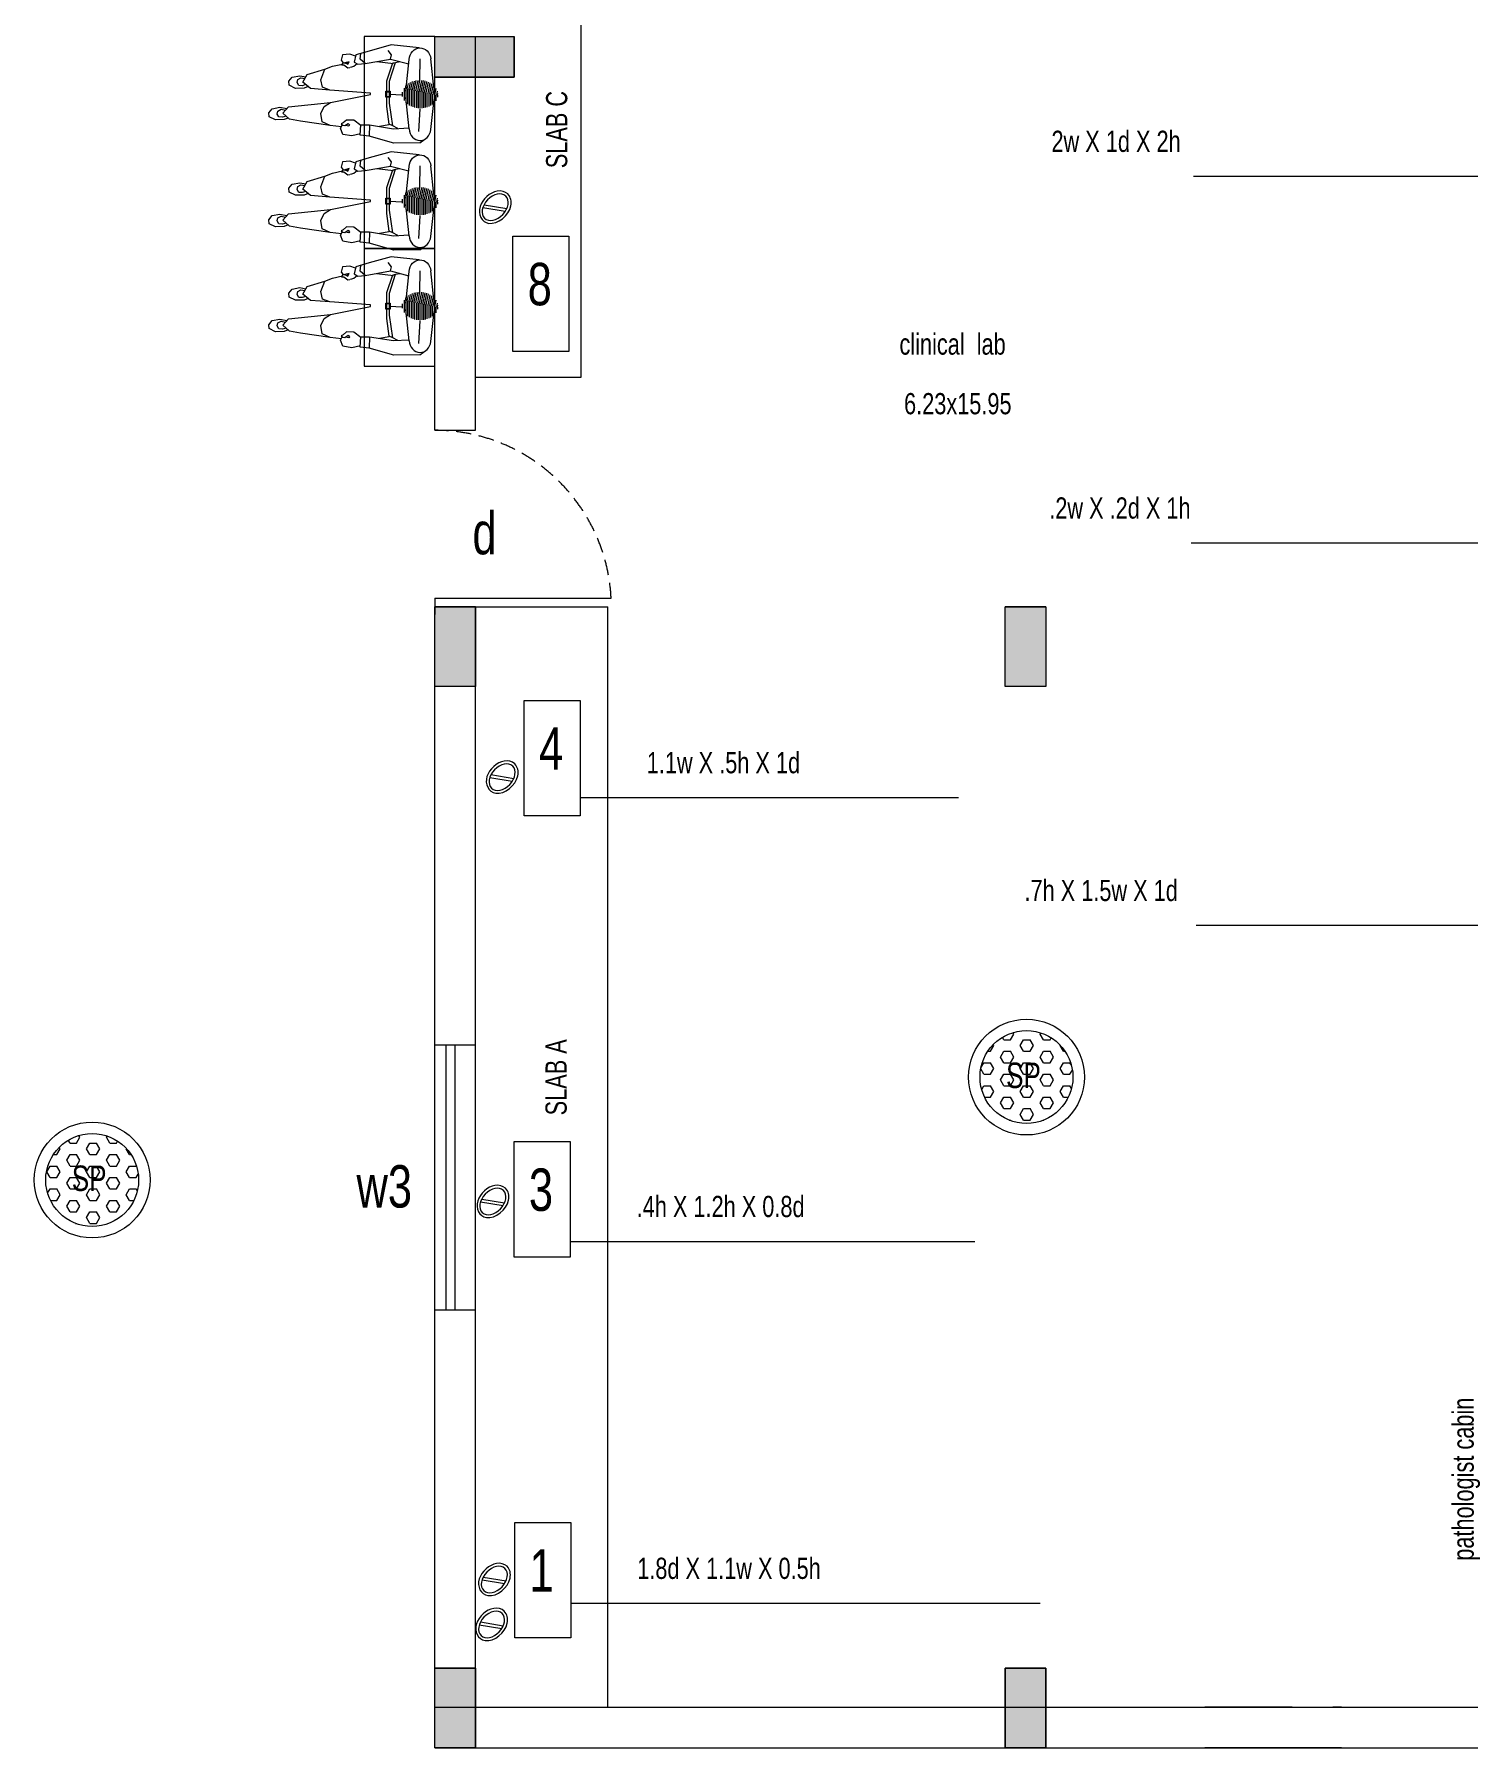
# Model space of a CAD drawing. Header units: metres. Extents: x 191982 to 427160, y -8904 to 80370.
# Drawn here: x 264735 to 272858, y 12749 to 22452 of the extents above; entities that cross this region are included whole.
import ezdxf

# ---------------------------------------------------------------- set-up
doc = ezdxf.new("R2010")
doc.units = ezdxf.units.M
doc.header["$LTSCALE"] = 700
doc.header["$MEASUREMENT"] = 0
doc.linetypes.add('HIDDEN2', pattern=[0.1875, 0.125, -0.0625])
for name, color, linetype, lineweight in [('elevations', 22, 'Continuous', 9), ('FURNITURE', 7, 'Continuous', 9), ('human', 8, 'Continuous', 9), ('MAIN GATE', 7, 'Continuous', 9), ('MANPLAN', 7, 'Continuous', 9), ('NEW PLANS', 7, 'Continuous', 9)]:
    doc.layers.add(name, color=color, linetype=linetype, lineweight=lineweight)
doc.styles.get("Standard").update_dxf_attribs({"font": 'swisscl.ttf'})

# ---------------------------------------------------------------- blocks, each defined once
blk = doc.blocks.new('Seating Man')
at = {"layer": 'MANPLAN'}
for p, q in [((-143.0719087324796, 536.6690404387298), (-125.167689174199, 572.4520546786516)), ((-141.6946664640418, 487.8114633034456), (-143.0719087324796, 536.6690404387298)), ((-132.5287183340588, 465.421728186804), (-141.6946664640418, 487.8114633034456)), ((-139.8393110540164, 457.1422743551265), (-105.8409630272035, 495.6463688415824)), ((-127.9221824696469, 498.1334866418873), (-126.5449402012127, 518.0893984295362)), ((-121.7267097763397, 477.6553095896961), (-127.9221824696469, 498.1334866418873)), ((-126.5449402012127, 518.0893984295362), (-110.0179629113736, 527.0351519895194)), ((-125.167689174199, 572.4520546786516), (-103.1317252934641, 575.2045942355687)), ((-110.0179629113736, 527.0351519895194), (-92.8023688666035, 523.5944775433709)), ((-105.8409630272035, 495.6463688415824), (-69.57606196870256, 463.9371127318191)), ((-103.1317252934641, 575.2045942355687), (-79.71851038571549, 555.9368173371511)), ((-92.8023688666035, 523.5944775433709), (-83.16162919467024, 505.7029704234118)), ((-83.16162919467024, 505.7029704234118), (-88.87078030253176, 480.8080029688063)), ((-79.71851038571549, 555.9368173371511), (-71.4550304993718, 511.896184426474)), ((-71.4550304993718, 511.896184426474), (-79.25571165650763, 472.4007919931645)), ((-174.6844381994779, 227.6669309589597), (-151.1720937296195, 395.988713437102)), ((-151.1720937296195, 395.988713437102), (-139.8393110540164, 457.1422743551265)), ((-69.57606196870256, 463.9371127318191), (-44.71103427724664, 225.8114838134243)), ((35.42016525638246, 423.9952683514347), (53.32438481465942, 459.7782825913599)), ((36.7974075248203, 375.1376912161541), (35.42016525638246, 423.9952683514347)), ((50.56989151921152, 385.4597145545958), (51.94713378764936, 405.4156263422447)), ((51.94713378764936, 405.4156263422447), (68.47411107748849, 414.3613799022241)), ((53.32438481465942, 459.7782825913599), (75.36034869539799, 462.5308221482772)), ((68.47411107748849, 414.3613799022241), (85.6897051222586, 410.9207054560791)), ((75.36034869539799, 462.5308221482772), (98.773563603143, 443.263045249856)), ((85.6897051222586, 410.9207054560791), (95.33044479419188, 393.0291983361168)), ((95.33044479419188, 393.0291983361168), (90.3224430532755, 371.1916189837284)), ((98.773563603143, 443.263045249856), (107.0370434894903, 399.2224123391825)), ((107.0370434894903, 399.2224123391825), (100.3544081656691, 365.3877638916492)), ((25.84595992682081, 228.5946493557931), (34.68552638484471, 339.3650447702021)), ((34.68552638484471, 339.3650447702021), (70.95042744334931, 382.3990315077864)), ((45.96335565480329, 352.7479560995089), (36.7974075248203, 375.1376912161541)), ((56.7653642125224, 364.9815375024045), (50.56989151921152, 385.4597145545958)), ((70.95042744334931, 382.3990315077864), (114.0149963554977, 357.4846189506461)), ((114.0149963554977, 357.4846189506461), (143.7504141099198, 257.3540387040921)), ((-181.9735752398374, 164.0978257726892), (-174.6844381994779, 227.6669309589597)), ((-174.6844381994779, 227.6669309589597), (-154.2600435269814, 273.1253187373913)), ((-154.2600435269814, 273.1253187373913), (-106.9125923065294, 279.6193733948931)), ((-106.9125923065294, 279.6193733948931), (-66.99218573191683, 261.9926513919927)), ((-66.99218573191683, 261.9926513919927), (-44.71103427724664, 225.8114838134243)), ((-44.71103427724664, 225.8114838134243), (0, 0)), ((8.88828889659635, -0.7527102226194984), (25.84595992682081, 228.5946493557931)), ((25.84595992682081, 228.5946493557931), (42.55683227639746, 270.3421480190918)), ((42.55683227639746, 270.3421480190918), (84.33399563318379, 280.5470917917264)), ((84.33399563318379, 280.5470917917264), (143.7504141099198, 257.3540387040921)), ((143.7504141099198, 257.3540387040921), (161.3896604712936, 213.7510980711923)), ((161.3896604712936, 213.7510980711923), (173.2221485951704, 158.5720289677519)), ((-233.7582912553553, 104.7442356144456), (-225.0830094056109, 156.2171280162547)), ((-221.8242489971453, 56.5649373935521), (-233.7582912553553, 104.7442356144456)), ((-225.0830094056109, 156.2171280162547), (-190.9240991652805, 168.678984869086)), ((-190.9240991652805, 168.678984869086), (-168.6936948994152, 157.3007661673036)), ((-177.9111763906584, 122.0824719109041), (-174.1157438658591, 140.5043515343385)), ((-170.8625109825625, 117.2060924672805), (-177.9111763906584, 122.0824719109041)), ((-173.5735354657845, 155.1334898652021), (-174.6579522659376, 144.8389093144687)), ((-174.6579522659376, 144.8389093144687), (-162.7294375328929, 124.7915698764918)), ((-165.9826704161933, 164.8862487524457), (-173.5735354657845, 155.1334898652021)), ((-162.7294375328929, 124.7915698764918), (-170.8625109825625, 117.2060924672805)), ((-160.560621449742, 153.5080300506633), (-165.9826704161933, 164.8862487524457)), ((-143.7522661503281, 135.0861504272252), (-160.560621449742, 153.5080300506633)), ((-145.3788825919764, 93.36601691266331), (-143.7522661503281, 135.0861504272252)), ((149.621340091584, 128.2436054918253), (166.9445332413634, 150.0703835243221)), ((151.8808862625483, 116.2012475182746), (149.621340091584, 128.2436054918253)), ((158.3190964471032, 92.63133487333107), (152.9202839825375, 114.5966001234592)), ((166.9445332413634, 150.0703835243221), (166.9445332413634, 161.3600989769584)), ((166.9445332413634, 161.3600989769584), (180.5018190257287, 155.3389174022195)), ((180.5018190257287, 144.0492019495832), (172.2168105598066, 128.2436054918253)), ((172.2168105598066, 128.2436054918253), (186.5272813206866, 120.7171285233999)), ((177.5457107751936, 138.4097322633897), (180.6802359160174, 123.7923350142919)), ((194.8122897866124, 165.1233322852386), (180.5018190257324, 154.0521271293109)), ((180.5018190257287, 155.3389174022195), (180.5018190257287, 144.0492019495832)), ((186.5272813206866, 120.7171285233999), (180.5018190257287, 144.0492019495832)), ((224.9395837442462, 158.3495081895889), (194.8122897866124, 165.1233322852386)), ((217.3554064456948, 84.60717496692452), (229.4586760861784, 115.4485998214331)), ((229.4586760861784, 115.4485998214331), (224.9395837442462, 158.3495081895889)), ((-274.9496372626272, -133.2170057261391), (-235.9576134583877, 6.869046724292276)), ((-235.9576134583877, 6.869046724292276), (-230.3873255947219, 56.96604719062452)), ((-171.8992898883552, 5.013604754691187), (-235.9576134583877, 6.869046724292276)), ((-230.3873255947219, 56.96604719062452), (-170.9709158765581, 54.18287647232864)), ((-171.8992898883552, 5.013604754691187), (-193.2520673312247, -130.4338401837703)), ((-174.6575114938641, 54.35556319340321), (-145.3788825919764, 93.36601691266331)), ((-170.9709158765581, 54.18287647232864), (-171.8992898883552, 5.013604754691187)), ((0, 0), (8.88828889659635, -0.7527102226194984)), ((174.326757900526, 75.35532974504895), (158.3190964471032, 92.63133487333107)), ((184.599194696333, 92.21949119642522), (171.601853428252, 70.88188007839199)), ((171.601853428252, 70.88188007839199), (176.2437672801207, 30.06209981192661)), ((176.2437672801207, 30.06209981192661), (200.3816842755368, 56.96604719062452)), ((176.2437672801207, 30.06209981192661), (201.3100670459098, -113.734836577707)), ((224.5196012709493, 82.94226582062765), (184.599194696333, 92.21949119642522)), ((200.3816842755368, 56.96604719062452), (233.1948951732156, 53.32272236503196)), ((246.8007527256159, 6.869046724292276), (224.5196012709493, 82.94226582062765)), ((282.0792542069394, -118.3734492656076), (246.8007527256159, 6.869046724292276)), ((-170.9709158765581, -107.2407870961397), (-180.757004609859, -51.17369126481935)), ((-168.1857675654355, -107.240781920209), (-66.99218573191683, -93.32494903244152)), ((-66.99218573191683, -93.32494903244152), (78.76370776951808, -93.32494903244152)), ((78.76370776951808, -93.32494903244152), (179.0289068326674, -126.7229510686411)), ((187.7503193354131, -35.94712170935236), (176.2437672801207, -130.4338401837703)), ((-272.7449543244294, -280.6540628810035), (-274.9496372626272, -133.2170057261391)), ((-193.2520673312247, -130.4338401837703), (-187.7186566111994, -218.9055210073857)), ((-191.7131360286803, -155.0392501012538), (-177.4695865106005, -127.6506694654745)), ((-177.4695865106005, -127.6506694654745), (-168.1857675654355, -107.240781920209)), ((-177.4695865106005, -127.6506694654745), (-49.35293937054304, -108.168505492973)), ((-49.35293937054304, -108.168505492973), (75.97855945839547, -109.0962290657371)), ((36.65860790571243, -190.5702158113781), (-33.64098347488108, -190.5702158113781)), ((14.41051228304786, -180.5702158113781), (-9.90415619300984, -180.5702158113781)), ((2.323632241543235, -108.5510236475638), (-0.9522921085808776, -180.5702158113781)), ((75.97855945839547, -109.0962290657371), (182.742437914163, -142.494225926006)), ((201.3100670459098, -113.734836577707), (174.6580528378799, -217.0389081360372)), ((179.0289068326674, -126.7229510686411), (182.742437914163, -142.494225926006)), ((182.742437914163, -142.494225926006), (187.4184490364459, -167.5791985726173)), ((201.3100670459098, -113.734836577707), (224.5196012709493, -119.3011728383717)), ((224.5196012709493, -119.3011728383717), (249.5859010367385, -100.7467272627073)), ((264.2228145020163, -276.107012270375), (282.0792542069394, -118.3734492656076)), ((-272.7449543244294, -280.6540628810035), (-243.0643981301218, -320.7994604302548)), ((-209.6686845352015, -275.1931818342054), (-81.30893436228143, -281.3012103600813)), ((-194.0167017034546, -219.5792436597112), (-16.31789027801278, -200.5702158113781)), ((17.33579475006626, -280.5702158113781), (-76.37795812121476, -280.5702158113781)), ((15.18881551055165, -290.5702158113781), (-76.04065537279894, -290.5702158113781)), ((19.48277398958453, -270.5702158113781), (-75.95446013969193, -270.5702158113781)), ((21.62975322909915, -260.5702158113781), (-74.75761105736093, -260.5702158113781)), ((23.77673246861741, -250.5702158113781), (-72.75039838979865, -250.5702158113781)), ((25.92371170813204, -240.5702158113781), (-69.86519125128689, -240.5702158113781)), ((28.07069094764666, -230.5702158113781), (-65.99072112557042, -230.5702158113781)), ((30.21767018716492, -220.5702158113782), (-60.94530477027364, -220.5702158113782)), ((32.36464942667954, -210.5702158113782), (-54.41704833891709, -210.5702158113782)), ((34.5116286661978, -200.5702158113781), (-45.80541909181557, -200.5702158113781)), ((16.04951214008906, -287.5369317453333), (79.3740768551688, -300.9969834904223)), ((18.12862904826761, -277.7554557379954), (80.51419568177879, -291.015917279452)), ((19.9440710517556, -200.5702158113781), (198.5230577934962, -219.5792436597112)), ((20.20774595644616, -267.9739797306575), (80.88526170259502, -280.8713838483381)), ((22.28686286462471, -258.1925037233195), (80.45979388204069, -270.5575419226516)), ((24.36597977279962, -248.4110277159816), (79.18202113844745, -260.0625369930276)), ((26.44509668097818, -238.6295517086437), (76.95761744655829, -249.3663194438632)), ((28.52421358915672, -228.8480757013058), (73.63258848033729, -238.4361567706983)), ((30.60333049733527, -219.0665996939679), (68.94760547842816, -227.2169269436818)), ((32.68244740551017, -209.2851236866299), (62.42439864466359, -215.6069705793816)), ((34.76156431368873, -199.503647679292), (52.99862760118049, -203.3800551466411)), ((202.304981988309, -280.0796077604646), (83.72502263841307, -278.8579999849171)), ((-197.343918914692, -342.3682073949021), (-27.18037377246219, -360.5702158113781)), ((13.04183627103703, -300.5702158113781), (-74.93257841187733, -300.5702158113781)), ((10.89485703151876, -310.5702158113781), (-73.01969569109131, -310.5702158113781)), ((8.747877792004147, -320.5702158113781), (-70.23832430707262, -320.5702158113781)), ((6.600898552485888, -330.5702158113781), (-66.48311642985571, -330.5702158113781)), ((4.453919312971263, -340.5702158113781), (-61.58244144059427, -340.5702158113781)), ((2.306940073456644, -350.5702158113781), (-55.24414645090654, -350.5702158113781)), ((0.1599608339383849, -360.5702158113781), (-46.91537090011479, -360.5702158113781)), ((-1.987018405576235, -370.5702158113781), (-35.29409826968186, -370.5702158113781)), ((-2.662540033506957, -380.5702158113781), (-14.56043501217573, -380.5702158113781)), ((-3.702098487596232, -380.4609538150472), (7.010363652949308, -382.7379579346598)), ((-2.662540033506957, -375.5702158113781), (19.82539383036055, -380.3501737125444)), ((-0.5834231253320468, -365.7887398040402), (35.40163161260352, -373.4375993106405)), ((1.4956937828465, -356.0072637967024), (46.23099459228249, -365.5160455220284)), ((3.574810691025049, -346.2257877893644), (54.61413689793697, -357.0745314778578)), ((5.653927599203597, -336.4443117820265), (61.34957165532251, -348.2827863825914)), ((7.733044507378508, -326.6628357746886), (66.82454836637409, -339.2231226588665)), ((9.812161415557057, -316.8813597673507), (71.25692620696282, -329.9418477040344)), ((11.8912783237356, -307.0998837600091), (74.77816703103234, -320.4669045977607)), ((13.97039523191415, -297.3184077526712), (77.46858406049068, -310.815364442351)), ((40.34866375597994, -359.1540145305335), (201.85027500473, -342.3682073949021))]:
    blk.add_line(p, q, dxfattribs=at)
for points in [[(-15.05869161530063, -88.20067353556078), (19.4472684367538, -88.20067353556078), (19.4472684367538, -111.4989584822724), (-15.05869161530063, -111.4989584822724)], [(-12.57178157237285, -89.75389287707), (16.64948150060081, -89.75389287707), (16.64948150060081, -109.9457391407668), (-12.57178157237285, -109.9457391407668)]]:
    blk.add_lwpolyline(points, close=True, dxfattribs=at)
blk.add_ellipse((-187.4793469119395, -281.1353368973505), major_axis=(72.47735378658409, 0), ratio=0.852791001996379, start_param=1.661117668286361, end_param=4.575859642207174, dxfattribs=at)
at = {"layer": 'MANPLAN', "extrusion": (0, 0, -1)}
blk.add_ellipse((191.9857030019811, -281.1353368973505), major_axis=(-72.47735378658409, 0), ratio=0.852791001996379, start_param=1.661117668286361, end_param=4.575859642207174, dxfattribs=at)
blk = doc.blocks.new('DAS')
at = {"layer": 'MAIN GATE'}
h = blk.add_hatch(dxfattribs=at)
h.set_pattern_fill('HEX', color=1, scale=0.3, style=0)
h.set_pattern_definition([(0, (0, 0), (0, 0.0649519053), [0.0375, -0.075]), (120, (0, 0), (-0.0562500000140011, -0.03247595265), [0.0375, -0.075]), (59.99999999999999, (0.0375, 0), (-0.0562500000140011, 0.03247595265), [0.0375, -0.075])])
h.paths.add_polyline_path([(-3163.778976376425, -2.19993948112133, 1), (-3163.253046591565, -2.19993948112133, 1)])
at = {"layer": 'MAIN GATE', "color": 5}
for radius in [0.3278908209049629, 0.2629648924297843]:
    blk.add_circle((-3163.516011483995, -2.19993948112133), radius, dxfattribs=at)
at = {"layer": 'NEW PLANS', "color": 7}
blk.add_text('SP', height=0.144, dxfattribs=at).set_placement((-3163.631402160362, -2.262059438114632))

msp = doc.modelspace()

# ---------------------------------------------------------------- hatches: boundary and pattern name
at = {"layer": 'NEW PLANS'}
for points in [[(267002.9550117287, 22439.13152770331), (267002.9550117287, 22209.13152770329), (267232.9550117287, 22209.13152770329), (267232.9550117287, 22439.13152770331)], [(267002.9550117287, 22439.13152770331), (267002.9550117287, 22209.13152770329), (267232.9550117287, 22209.13152770329), (267232.9550117287, 22439.13152770331)], [(267232.9550117287, 22439.13152770331), (267232.9550117287, 22209.13152770329), (267452.9550117287, 22209.13152770329), (267452.9550117287, 22439.13152770331)], [(267232.9550117287, 22439.13152770331), (267232.9550117287, 22209.13152770329), (267452.9550117287, 22209.13152770329), (267452.9550117287, 22439.13152770331)], [(267002.9550117287, 18989.1315277033), (267002.9550117287, 19209.13152770331), (267232.9550117287, 19209.13152770331), (267232.9550117287, 18989.1315277033)], [(267002.9550117287, 18989.1315277033), (267002.9550117287, 19209.13152770331), (267232.9550117287, 19209.13152770331), (267232.9550117287, 18989.1315277033)], [(270232.9550117287, 18989.1315277033), (270232.9550117287, 19209.13152770331), (270462.9550116691, 19209.13152770331), (270462.9550116691, 18989.1315277033)], [(270232.9550117287, 18989.1315277033), (270232.9550117287, 19209.13152770331), (270462.9550116691, 19209.13152770331), (270462.9550116691, 18989.1315277033)], [(267002.9550117287, 18989.1315277033), (267232.9550117287, 18989.1315277033), (267232.9550117287, 18759.1315277033), (267002.9550117287, 18759.1315277033)], [(267002.9550117287, 18989.1315277033), (267232.9550117287, 18989.1315277033), (267232.9550117287, 18759.1315277033), (267002.9550117287, 18759.1315277033)], [(270232.9550117287, 18989.1315277033), (270462.9550116691, 18989.1315277033), (270462.9550116691, 18759.1315277033), (270232.9550117287, 18759.1315277033)], [(270232.9550117287, 18989.1315277033), (270462.9550116691, 18989.1315277033), (270462.9550116691, 18759.1315277033), (270232.9550117287, 18759.1315277033)], [(267002.9550117287, 12979.1315277033), (267002.9550117287, 13199.13152770331), (267232.9550117287, 13199.13152770331), (267232.9550117287, 12979.1315277033)], [(267002.9550117287, 12979.1315277033), (267002.9550117287, 13199.13152770331), (267232.9550117287, 13199.13152770331), (267232.9550117287, 12979.1315277033)], [(270232.9550117287, 12979.1315277033), (270232.9550117287, 13199.13152770331), (270462.9550116691, 13199.13152770331), (270462.9550116691, 12979.1315277033)], [(270462.9550116691, 12979.1315277033), (270462.9550116691, 13199.13152770331), (270232.9550117287, 13199.13152770331), (270232.9550117287, 12979.1315277033)], [(270232.9550117287, 12979.1315277033), (270232.9550117287, 13199.13152770331), (270462.9550116691, 13199.13152770331), (270462.9550116691, 12979.1315277033)], [(270462.9550116691, 12979.1315277033), (270462.9550116691, 13199.13152770331), (270232.9550117287, 13199.13152770331), (270232.9550117287, 12979.1315277033)], [(267002.9550117287, 12979.1315277033), (267232.9550117287, 12979.1315277033), (267232.9550117287, 12749.1315277033), (267002.9550117287, 12749.1315277033)], [(267002.9550117287, 12979.1315277033), (267232.9550117287, 12979.1315277033), (267232.9550117287, 12749.1315277033), (267002.9550117287, 12749.1315277033)], [(270232.9550117287, 12979.1315277033), (270462.9550116691, 12979.1315277033), (270462.9550116691, 12749.1315277033), (270232.9550117287, 12749.1315277033)], [(270462.9550116691, 12979.1315277033), (270232.9550117287, 12979.1315277033), (270232.9550117287, 12749.1315277033), (270462.9550116691, 12749.1315277033)], [(270232.9550117287, 12979.1315277033), (270462.9550116691, 12979.1315277033), (270462.9550116691, 12749.1315277033), (270232.9550117287, 12749.1315277033)], [(270462.9550116691, 12979.1315277033), (270232.9550117287, 12979.1315277033), (270232.9550117287, 12749.1315277033), (270462.9550116691, 12749.1315277033)]]:
    msp.add_hatch(color=256, dxfattribs=at).paths.add_polyline_path(points)

# ---------------------------------------------------------------- linework, layer by layer
at = {"layer": 'elevations'}
for p, q in [((267832.9550116691, 20510.36552256932), (267832.9550116691, 22694.13152770331)), ((267232.9550117287, 20510.36552256932), (267832.9550116691, 20510.36552256932)), ((267232.9550117287, 19209.13152770331), (267982.9550117287, 19209.13152770331)), ((267982.9550117287, 12979.1315277033), (267982.9550117287, 19209.13152770331))]:
    msp.add_line(p, q, dxfattribs=at)
at = {"layer": 'FURNITURE'}
for points in [[(267002.9550117287, 22439.13152770331), (266602.9550117287, 22439.13152770331), (266602.9550117287, 21239.13152770353), (267002.9550117287, 21239.13152770353)], [(267002.9550117287, 22439.13152770331), (266602.9550117287, 22439.13152770331), (266602.9550117287, 21239.13152770353), (267002.9550117287, 21239.13152770353)], [(267002.9550117287, 21239.13152770353), (266602.9550117287, 21239.13152770353), (266602.9550117287, 20572.33838993665), (267002.9550117287, 20572.33838993665)], [(267002.9550117287, 21239.13152770353), (266602.9550117287, 21239.13152770353), (266602.9550117287, 20572.33838993665), (267002.9550117287, 20572.33838993665)]]:
    msp.add_lwpolyline(points, close=True, dxfattribs=at)
at = {"layer": 'MAIN GATE'}
for p, q in [((271299.0239345465, 21647.91137546654), (272938.9873219166, 21647.91137546654)), ((267275.2971671257, 21470.46265778904), (267402.6093226108, 21449.07074442627)), ((267282.0806040201, 21486.45976510439), (267411.1465793881, 21464.77316220458)), ((271286.5397522483, 19571.61267530922), (272926.5031396184, 19571.61267530922)), ((267314.5946670208, 18243.15381364459), (267441.9068225059, 18221.76190028181)), ((267321.3781039152, 18259.15092096016), (267450.4440792236, 18237.46431806013)), ((267826.8657218251, 18129.5334265321), (269969.2969461713, 18129.5334265321)), ((271314.8775756392, 17405.98472084668), (272954.8409630689, 17405.98472084668)), ((267262.1467518244, 15840.26567433942), (267389.4589073095, 15818.87376097665)), ((267268.9301887188, 15856.26278165499), (267397.9961640272, 15834.57617875519)), ((267769.8156737718, 15616.43488101782), (270061.7700926695, 15616.43488101782)), ((267270.8153827224, 13699.76949657481), (267398.1275382075, 13678.3775832118)), ((267277.5988196168, 13715.76660389015), (267406.6647949252, 13694.08000099035)), ((267772.9520939026, 13567.4484245291), (270431.3859358463, 13567.4484245291)), ((267255.115430716, 13445.37457767296), (267382.4275863204, 13423.98266431018)), ((267261.8988677296, 13461.37168498855), (267390.9648429785, 13439.68508208873))]:
    msp.add_line(p, q, dxfattribs=at)
for points in [[(267446.0161645446, 21309.09713646354), (267762.8253516588, 21309.09713646354), (267762.8253516588, 20654.93439926724), (267446.0161645446, 20654.93439926724)], [(267510.0565347109, 18679.85084552485), (267826.8657218251, 18679.85084552485), (267826.8657218251, 18025.68810832854), (267510.0565347109, 18025.68810832854)], [(267453.0064866576, 16181.10513176704), (267769.8156737718, 16181.10513176704), (267769.8156737718, 15526.94239457096), (267453.0064866576, 15526.94239457096)], [(267456.1429068479, 14024.85136673744), (267772.9520939026, 14024.85136673744), (267772.9520939026, 13370.68862954112), (267456.1429068479, 13370.68862954112)]]:
    msp.add_lwpolyline(points, close=True, dxfattribs=at)
at = {"layer": 'MAIN GATE', "extrusion": (0, 0, -1)}
for centre in [(267345.0507654581, 21472.38287304324), (267384.3482652936, 18245.07402889901), (267331.9003500972, 15842.18588959383), (267340.5689809952, 13701.68971182899), (267324.8690290484, 13447.29479292737)]:
    msp.add_ellipse(centre, major_axis=(59.9274045559067, 62.6665084882928), ratio=0.6901472427113673, dxfattribs=at)
at = {"layer": 'MAIN GATE'}
for points in [[(267416.6583595309, 21547.26343788351), (267433.7293216023, 21530.93863416863), (267439.0864512954, 21504.85052671893), (267422.2034046087, 21425.3764003674), (267361.0465137396, 21374.12236702587), (267267.9730245504, 21386.46651065657), (267245.4419675503, 21433.83673335127), (267273.2625829015, 21518.31532971589), (267315.0008920464, 21556.27764220074), (267379.1484204564, 21566.78691298798), (267401.585309628, 21561.67765657259), (267416.6583595309, 21547.26343788351)], [(267455.9558593664, 18319.95459373928), (267473.0268214378, 18303.62979002418), (267478.3839511905, 18277.54168257471), (267461.5009044442, 18198.06755622318), (267400.3440136347, 18146.81352288165), (267307.2705243859, 18159.15766651211), (267284.7394674454, 18206.52788920706), (267312.5600827369, 18291.00648557142), (267354.2983918819, 18328.96879805652), (267418.4459203515, 18339.47806884376), (267440.8828095231, 18334.36881242837), (267455.9558593664, 18319.95459373928)], [(267403.50794417, 15917.06645443411), (267420.5789062414, 15900.74165071924), (267425.936035994, 15874.65354326954), (267409.0529892478, 15795.17941691801), (267347.8960984382, 15743.92538357647), (267254.8226092491, 15756.26952720717), (267232.2915522489, 15803.63974990188), (267260.1121675405, 15888.11834626649), (267301.8504766855, 15926.08065875135), (267365.9980051551, 15936.58992953859), (267388.4348943267, 15931.48067312319), (267403.50794417, 15917.06645443411)], [(267412.1765751276, 13776.57027666904), (267429.2475371394, 13760.24547295416), (267434.604666892, 13734.15736550446), (267417.7216201458, 13654.68323915293), (267356.5647293362, 13603.42920581139), (267263.4912401471, 13615.77334944234), (267240.9601831469, 13663.14357213704), (267268.7807984981, 13747.62216850142), (267310.5191075835, 13785.58448098651), (267374.6666360531, 13796.09375177375), (267397.1035252247, 13790.98449535835), (267412.1765751276, 13776.57027666904)], [(267396.4766231212, 13522.17535776766), (267413.5475851927, 13505.85055405255), (267418.9047150049, 13479.76244660308), (267402.021668199, 13400.28832025155), (267340.8647773895, 13349.03428691001), (267247.7912882004, 13361.37843054048), (267225.2602312598, 13408.74865323542), (267253.0808464918, 13493.2272495998), (267294.8191556368, 13531.1895620849), (267358.9666841659, 13541.69883287213), (267381.4035732779, 13536.58957645675), (267396.4766231212, 13522.17535776766)]]:
    msp.add_open_spline(points, degree=3, knots=[0, 0, 0, 0, 0.8402873558420182, 0.8402873558420182, 2.674378068432011, 2.674378068432011, 4.107809824363606, 4.107809824363606, 5.541241580295198, 5.541241580295198, 6.283185307179584, 6.283185307179584, 6.283185307179584, 6.283185307179584], dxfattribs=at)
at = {"layer": 'NEW PLANS'}
for p, q in [((267002.9550117287, 22209.13152770329), (267002.9550117287, 22439.13152770331)), ((267002.9550117287, 22439.13152770331), (267452.9550117287, 22439.13152770331)), ((267002.9550117287, 22439.13152770331), (267452.9550117287, 22439.13152770331)), ((267002.9550117287, 22439.13152770331), (267452.9550117287, 22439.13152770331)), ((267002.9550117287, 22439.13152770331), (267452.9550117287, 22439.13152770331)), ((267002.9550117287, 20209.13152770329), (267002.9550117287, 22439.13152770331)), ((267002.9550117287, 22209.13152770329), (267002.9550117287, 22439.13152770331)), ((267002.9550117287, 22439.13152770331), (267452.9550117287, 22439.13152770331)), ((267002.9550117287, 22439.13152770331), (267452.9550117287, 22439.13152770331)), ((267002.9550117287, 22439.13152770331), (267452.9550117287, 22439.13152770331)), ((267002.9550117287, 22439.13152770331), (267452.9550117287, 22439.13152770331)), ((267002.9550117287, 20209.13152770329), (267002.9550117287, 22439.13152770331)), ((267232.9550117287, 22209.13152770329), (267232.9550117287, 22439.13152770331)), ((267232.9550117287, 22209.13152770329), (267232.9550117287, 22439.13152770331)), ((267452.9550117287, 22209.13152770329), (267452.9550117287, 22439.13152770331)), ((267452.9550117287, 22209.13152770329), (267452.9550117287, 22439.13152770331)), ((267002.9550117287, 22209.13152770329), (267452.9550117287, 22209.13152770329)), ((267002.9550117287, 22209.13152770329), (267452.9550117287, 22209.13152770329)), ((267002.9550117287, 22209.13152770329), (267452.9550117287, 22209.13152770329)), ((267002.9550117287, 22209.13152770329), (267452.9550117287, 22209.13152770329)), ((267002.9550117287, 22209.13152770329), (267452.9550117287, 22209.13152770329)), ((267002.9550117287, 22209.13152770329), (267452.9550117287, 22209.13152770329)), ((267002.9550117287, 22209.13152770329), (267452.9550117287, 22209.13152770329)), ((267002.9550117287, 22209.13152770329), (267452.9550117287, 22209.13152770329)), ((267232.9550117287, 20209.13152770329), (267232.9550117287, 22209.13152770329)), ((267232.9550117287, 20209.13152770329), (267232.9550117287, 22209.13152770329)), ((267002.9550117287, 20209.13152770329), (267232.9550117287, 20209.13152770329)), ((267002.9550117287, 20209.13152770329), (267232.9550117287, 20209.13152770329)), ((267002.9550117287, 19259.13152770331), (268001.7042294774, 19259.13152770331)), ((267002.9550117287, 19259.13152770331), (267002.9550117287, 19166.73463126765)), ((267002.9550117287, 19259.13152770331), (268001.7042294774, 19259.13152770331)), ((267002.9550117287, 19259.13152770331), (267002.9550117287, 19166.73463126765)), ((267002.9550117287, 12749.1315277033), (267002.9550117287, 19209.13152770331)), ((267002.9550117287, 18979.13152770331), (267002.9550117287, 19209.13152770331)), ((267002.9550117287, 12749.1315277033), (267002.9550117287, 19209.13152770331)), ((267232.9550117287, 19209.13152770331), (267002.9550117287, 19209.13152770331)), ((267002.9550117287, 19124.33773483225), (267002.9550117287, 19209.13152770331)), ((267002.9550117287, 12749.1315277033), (267002.9550117287, 19209.13152770331)), ((267002.9550117287, 18979.13152770331), (267002.9550117287, 19209.13152770331)), ((267002.9550117287, 12749.1315277033), (267002.9550117287, 19209.13152770331)), ((267232.9550117287, 19209.13152770331), (267002.9550117287, 19209.13152770331)), ((267002.9550117287, 19124.33773483225), (267002.9550117287, 19209.13152770331)), ((267232.9550117287, 12749.1315277033), (267232.9550117287, 19209.13152770331)), ((267232.9550117287, 18979.13152770331), (267232.9550117287, 19209.13152770331)), ((267232.9550117287, 12979.1315277033), (267232.9550117287, 19209.13152770331)), ((267232.9550117287, 19124.33773483225), (267232.9550117287, 19209.13152770331)), ((267232.9550117287, 12749.1315277033), (267232.9550117287, 19209.13152770331)), ((267232.9550117287, 18979.13152770331), (267232.9550117287, 19209.13152770331)), ((267232.9550117287, 12979.1315277033), (267232.9550117287, 19209.13152770331)), ((267232.9550117287, 19124.33773483225), (267232.9550117287, 19209.13152770331)), ((270462.9550116691, 19209.13152770331), (270232.9550117287, 19209.13152770331)), ((270462.9550116691, 19209.13152770331), (270232.9550117287, 19209.13152770331)), ((267002.9550117287, 16729.1315277033), (267232.9550117287, 16729.1315277033)), ((267002.9550117287, 16729.1315277033), (267232.9550117287, 16729.1315277033)), ((267067.9550117287, 15229.13152770331), (267067.9550117287, 16729.1315277033)), ((267067.9550117287, 15229.13152770331), (267067.9550117287, 16729.1315277033)), ((267117.9550117287, 15229.13152770331), (267117.9550117287, 16729.1315277033)), ((267117.9550117287, 15229.13152770331), (267117.9550117287, 16729.1315277033)), ((267002.9550117287, 15229.13152770331), (267232.9550117287, 15229.13152770331)), ((267002.9550117287, 15229.13152770331), (267232.9550117287, 15229.13152770331)), ((267232.9550117287, 13199.13152770331), (267002.9550117287, 13199.13152770331)), ((267232.9550117287, 13199.13152770331), (267002.9550117287, 13199.13152770331)), ((270462.9550116691, 13199.13152770331), (270232.9550117287, 13199.13152770331)), ((270232.9550117287, 13199.13152770331), (270462.9550116691, 13199.13152770331)), ((270462.9550116691, 13199.13152770331), (270232.9550117287, 13199.13152770331)), ((270232.9550117287, 13199.13152770331), (270462.9550116691, 13199.13152770331)), ((267002.9550117287, 12979.1315277033), (269332.9550116691, 12979.1315277033)), ((267002.9550117287, 12979.1315277033), (269332.9550116691, 12979.1315277033)), ((267232.9550117287, 12979.1315277033), (273462.9550116691, 12979.1315277033)), ((267232.9550117287, 12979.1315277033), (273462.9550116691, 12979.1315277033)), ((270232.9550117287, 12979.1315277033), (270462.9550116691, 12979.1315277033)), ((270232.9550117287, 12979.1315277033), (270462.9550116691, 12979.1315277033)), ((271857.9550117287, 12979.1315277033), (271362.9550117287, 12979.1315277033)), ((271857.9550117287, 12979.1315277033), (271362.9550117287, 12979.1315277033)), ((272137.9550117287, 12979.1315277033), (272087.9550116691, 12979.1315277033)), ((272087.9550116691, 12979.1315277033), (272137.9550117287, 12979.1315277033)), ((272137.9550117287, 12979.1315277033), (272087.9550116691, 12979.1315277033)), ((272087.9550116691, 12979.1315277033), (272137.9550117287, 12979.1315277033)), ((267002.9550117287, 12749.1315277033), (269332.9550116691, 12749.1315277033)), ((267002.9550117287, 12749.1315277033), (273692.9550117287, 12749.1315277033)), ((267002.9550117287, 12749.1315277033), (269332.9550116691, 12749.1315277033)), ((267002.9550117287, 12749.1315277033), (273692.9550117287, 12749.1315277033)), ((270182.9550117287, 12749.1315277033), (270232.9550117287, 12749.1315277033)), ((270182.9550117287, 12749.1315277033), (270232.9550117287, 12749.1315277033)), ((270232.9550117287, 12749.1315277033), (270512.9550117287, 12749.1315277033)), ((270232.9550117287, 12749.1315277033), (270512.9550117287, 12749.1315277033)), ((272137.9550117287, 12749.1315277033), (271362.9550117287, 12749.1315277033)), ((272137.9550117287, 12749.1315277033), (271362.9550117287, 12749.1315277033))]:
    msp.add_line(p, q, dxfattribs=at)
for points in [[(267002.9550117287, 22209.13152770329), (267002.9550117287, 22439.13152770331), (267452.9550117287, 22439.13152770331), (267452.9550117287, 22209.13152770329)], [(267002.9550117287, 22209.13152770329), (267002.9550117287, 22439.13152770331), (267452.9550117287, 22439.13152770331), (267452.9550117287, 22209.13152770329)], [(267232.9550117287, 18759.1315277033), (267002.9550117287, 18759.1315277033), (267002.9550117287, 19209.13152770331), (267232.9550117287, 19209.13152770331)], [(267232.9550117287, 18759.1315277033), (267002.9550117287, 18759.1315277033), (267002.9550117287, 19209.13152770331), (267232.9550117287, 19209.13152770331)], [(270462.9550116691, 18759.1315277033), (270232.9550117287, 18759.1315277033), (270232.9550117287, 19209.13152770331), (270462.9550116691, 19209.13152770331)], [(270462.9550116691, 18759.1315277033), (270232.9550117287, 18759.1315277033), (270232.9550117287, 19209.13152770331), (270462.9550116691, 19209.13152770331)], [(267232.9550117287, 12749.1315277033), (267002.9550117287, 12749.1315277033), (267002.9550117287, 13199.13152770331), (267232.9550117287, 13199.13152770331)], [(267232.9550117287, 12749.1315277033), (267002.9550117287, 12749.1315277033), (267002.9550117287, 13199.13152770331), (267232.9550117287, 13199.13152770331)], [(270462.9550116691, 12749.1315277033), (270232.9550117287, 12749.1315277033), (270232.9550117287, 13199.13152770331), (270462.9550116691, 13199.13152770331)], [(270232.9550117287, 12749.1315277033), (270462.9550116691, 12749.1315277033), (270462.9550116691, 13199.13152770331), (270232.9550117287, 13199.13152770331)], [(270462.9550116691, 12749.1315277033), (270232.9550117287, 12749.1315277033), (270232.9550117287, 13199.13152770331), (270462.9550116691, 13199.13152770331)], [(270232.9550117287, 12749.1315277033), (270462.9550116691, 12749.1315277033), (270462.9550116691, 13199.13152770331), (270232.9550117287, 13199.13152770331)]]:
    msp.add_lwpolyline(points, close=True, dxfattribs=at)
at = {"layer": 'NEW PLANS', "linetype": 'HIDDEN2'}
msp.add_arc((267002.9550117287, 19209.13152770331), 999.9999999999857, 2.865983982547842, 90, dxfattribs=at)
msp.add_arc((267002.9550117287, 19209.13152770331), 999.9999999999857, 2.865983982547842, 90, dxfattribs=at)

# ---------------------------------------------------------------- block references
at = {"layer": 'human', "rotation": 90}
for p in [(266638.3366836343, 22109.92413903427), (266638.3366836343, 22109.92413903427), (266638.3366836343, 21504.28394867531), (266638.3366836343, 21504.28394867531), (266638.3366836343, 20909.92413903427), (266638.3366836343, 20909.92413903427)]:
    msp.add_blockref('Seating Man', p, dxfattribs=at)
at = {"layer": 'MAIN GATE', "xscale": 1000, "yscale": 1000, "zscale": 1000}
for p in [(3433869.807603124, 18746.67683589207), (3428579.059025291, 18163.91877515084)]:
    msp.add_blockref('DAS', p, dxfattribs=at)

# ---------------------------------------------------------------- texts
at = {"layer": 'NEW PLANS'}
for s, p in [('SLAB C', (267753.3156008754, 21693.15878005307)), ('SLAB A', (267750.0866753492, 16330.12327487026)), ('pathologist cabin ', (272886.3023553775, 13808.036458394))]:
    msp.add_text(s, height=120, rotation=90, dxfattribs=at).set_placement(p)
for s, height, p in [('2w X 1d X 2h', 120, (270495.3049739632, 21785.48840549313)), ('8', 240, (267529.1927977238, 20917.09791447716)), ('clinical  lab', 120, (269634.5206041965, 20637.45065729418)), ('6.23x15.95', 120, (269660.5896908674, 20299.86603816999)), ('.2w X .2d X 1h', 120, (270482.8207916651, 19709.18970533559)), ('d', 240, (267216.3474163446, 19507.02510246779)), ('d', 240, (267216.3474163446, 19507.02510246779)), ('4', 240, (267593.2331678304, 18287.85162353846)), ('1.1w X .5h X 1d', 120, (268203.4503470692, 18267.11045655869)), ('.7h X 1.5w X 1d', 120, (270342.447908822, 17543.56175087326)), ('w3', 240, (266559.8176635537, 15807.93263945221)), ('w3', 240, (266559.8176635537, 15807.93263945221)), ('3', 240, (267536.1831197772, 15789.10590978088)), ('.4h X 1.2h X 0.8d', 120, (268146.400299016, 15754.01191104441)), ('1', 240, (267539.3195399675, 13632.85214475104)), ('1.8d X 1.1w X 0.5h', 120, (268149.5367192063, 13705.02545455545))]:
    msp.add_text(s, height=height, dxfattribs=at).set_placement(p)

doc.saveas('drawing.dxf')
